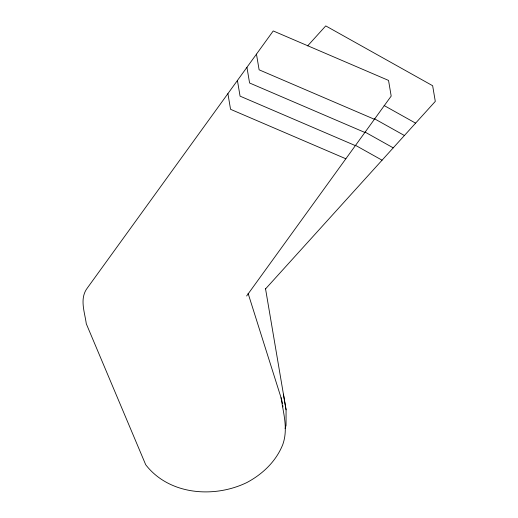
<?xml version="1.0" encoding="UTF-8"?>
<svg xmlns="http://www.w3.org/2000/svg" width="518" height="518" viewBox="0 0 518 518"><rect width="100%" height="100%" fill="white"/><g stroke="black" fill="none" stroke-linecap="round" stroke-linejoin="round"><path stroke-width="0.78" d="M283.43 394.159L286.078 409.829L286.04 425.511L285.068 428.451M246.626 295.985L391.187 96.089L388.539 80.419L273.239 30.944L87.497 287.794C79.209 298.439 84.719 311.927 86.279 323.744L145.713 464.75C169.127 495.072 214.219 498.465 246.995 482.472C262.73 474.061 276.126 461.279 282.802 444.489C288.299 428.943 283.385 413.312 281.047 397.688L248.096 293.363M307.64 45.895L325.744 25.9L432.647 85.723L435.295 101.392L265.546 288.902M374.41 119.282L259.117 69.813L256.462 54.144M364.879 132.466L249.585 82.99L246.937 67.321M355.367 145.616L240.067 96.147L237.419 80.478M345.856 158.773L230.555 109.304L227.907 93.635M384.123 105.536L415.598 123.148M374.488 118.771L404.403 135.509M365.041 132.077L393.233 147.85M355.419 145.286L382.064 160.191M265.462 288.351L286.078 409.829M282.731 405.329A75.006 59.745 -9.6 0 1 282.919 406.889M281.047 397.688A75.006 59.745 -9.6 0 1 282.491 403.775"/></g></svg>
